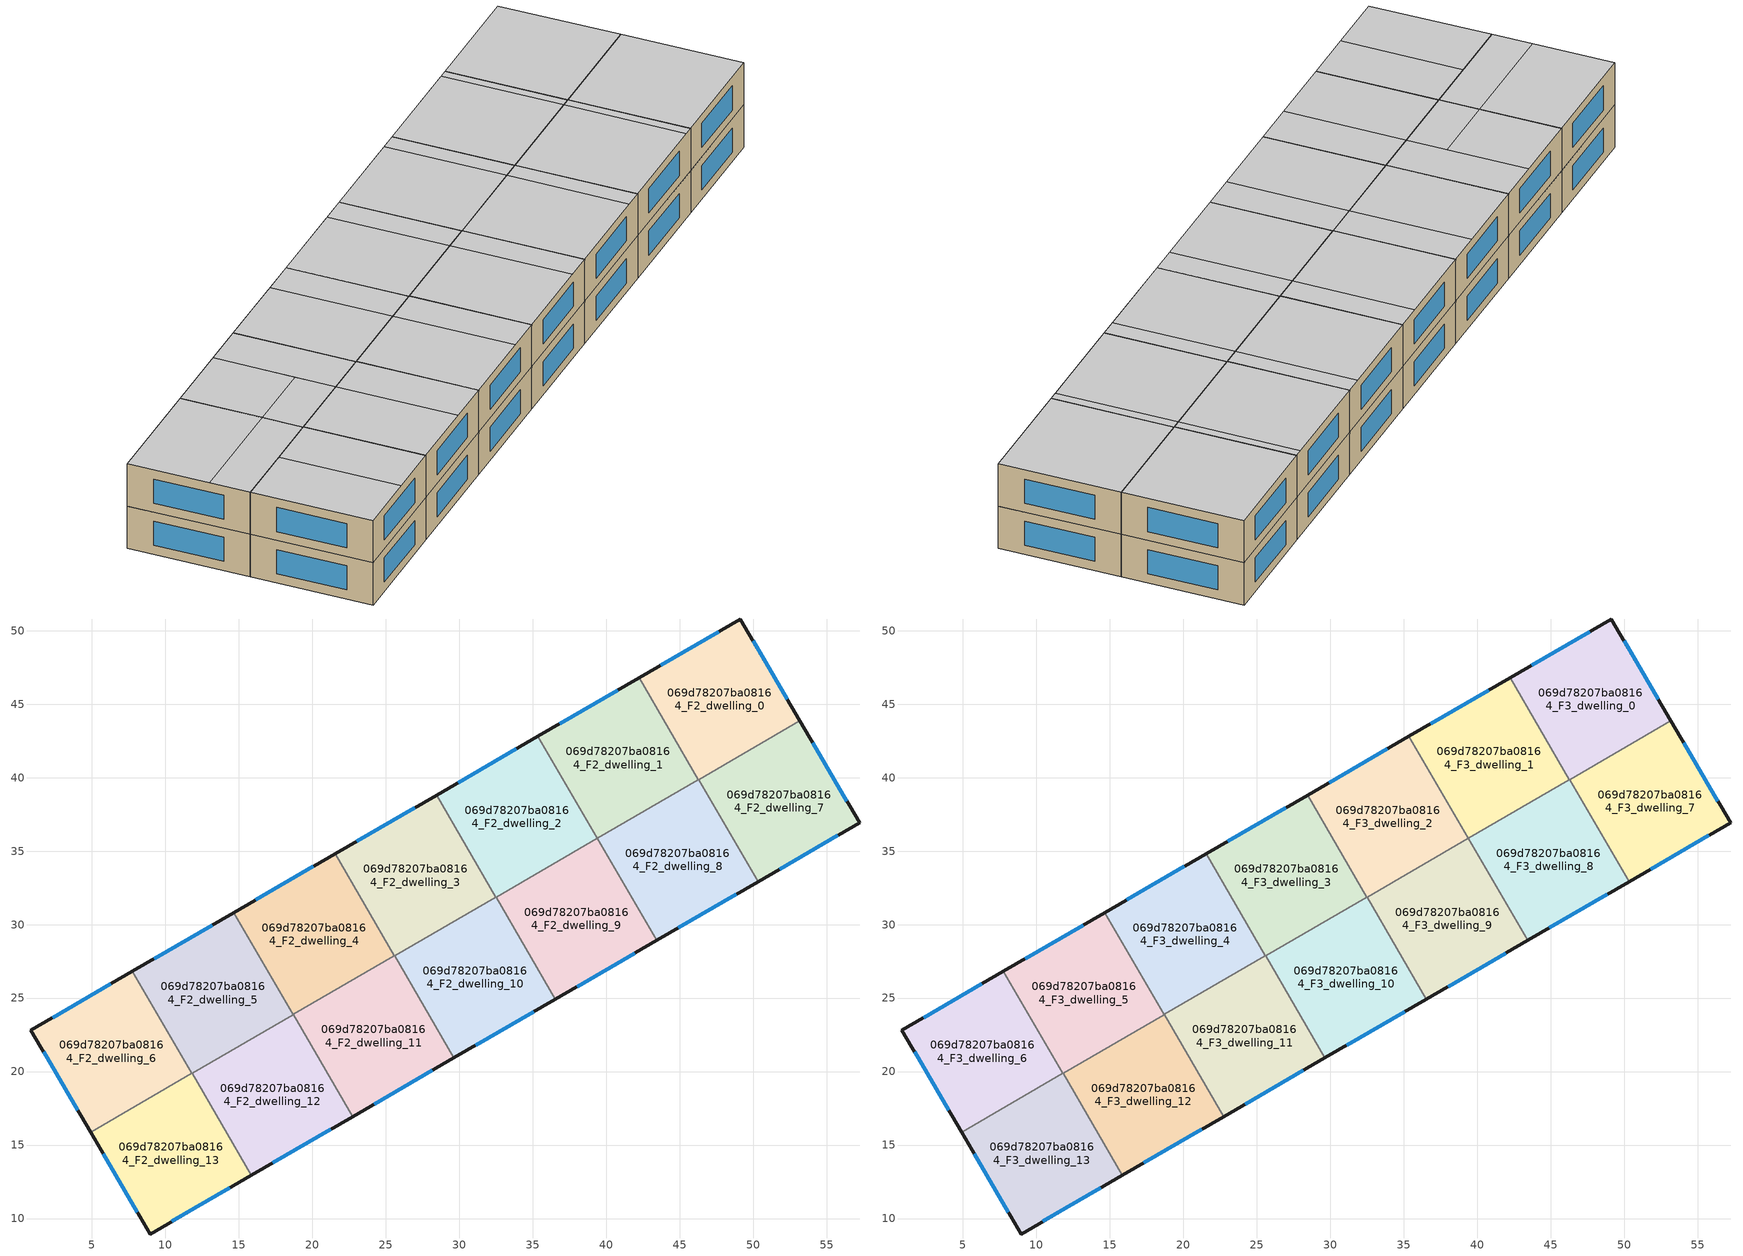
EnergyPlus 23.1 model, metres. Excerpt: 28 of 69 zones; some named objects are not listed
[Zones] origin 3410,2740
069d78207ba08164_F2_dwelling_0
 floor to 069d78207ba08164_F1_dwelling_0 (EU_floor_Construction): 49.13,50.79 53.18,43.86 46.27,39.85 42.25,46.8 z6
 wall outside (EU_wall_Construction): 53.18,43.86 49.13,50.79 42.25,46.8 z6:9
 wall to 069d78207ba08164_F2_dwelling_1 (EU_wall_Construction): 42.25,46.8 46.27,39.85 z6:9
 wall to 069d78207ba08164_F2_dwelling_7 (EU_wall_Construction): 46.3,39.87 53.18,43.86 z6:9
 wall to 069d78207ba08164_F2_dwelling_8 (EU_wall_Construction): 46.27,39.85 46.3,39.87 z6:9
 window (EU_Window_Construction): 47.65,49.94 43.72,47.66 / 52.31,45.34 50,49.31 z6.64:8.36
069d78207ba08164_F2_dwelling_1
 floor to 069d78207ba08164_F1_dwelling_1 (EU_floor_Construction): 42.25,46.8 46.27,39.85 39.38,35.86 35.35,42.81 z6
 wall outside (EU_wall_Construction): 42.25,46.8 35.35,42.81 z6:9
 wall to 069d78207ba08164_F2_dwelling_8 (EU_wall_Construction): 39.38,35.86 46.27,39.85 z6:9
 wall to 069d78207ba08164_F2_dwelling_2 (EU_wall_Construction): 35.35,42.81 39.38,35.86 z6:9
 window (EU_Window_Construction): 40.77,45.95 36.83,43.66 z6.64:8.36
069d78207ba08164_F2_dwelling_10
 floor to 069d78207ba08164_F1_dwelling_10 (EU_floor_Construction): 32.51,31.88 36.54,24.93 29.64,20.93 25.61,27.88 z6
 wall outside (EU_wall_Construction): 29.64,20.93 36.54,24.93 z6:9
 wall to 069d78207ba08164_F2_dwelling_9 (EU_wall_Construction): 36.54,24.93 32.51,31.88 z6:9
 wall to 069d78207ba08164_F2_dwelling_11 (EU_wall_Construction): 25.61,27.88 29.64,20.93 z6:9
 wall to 069d78207ba08164_F2_dwelling_3 (EU_wall_Construction): 32.48,31.86 25.61,27.88 z6:9
 wall to 069d78207ba08164_F2_dwelling_2 (EU_wall_Construction): 32.51,31.88 32.48,31.86 z6:9
 window (EU_Window_Construction): 31.12,21.79 35.06,24.07 z6.64:8.36
069d78207ba08164_F2_dwelling_11
 floor to 069d78207ba08164_F1_dwelling_11 (EU_floor_Construction): 25.61,27.88 29.64,20.93 22.75,16.93 18.72,23.88 z6
 wall outside (EU_wall_Construction): 22.75,16.93 29.64,20.93 z6:9
 wall to 069d78207ba08164_F2_dwelling_12 (EU_wall_Construction): 18.72,23.88 22.75,16.93 z6:9
 wall to 069d78207ba08164_F2_dwelling_4 (EU_wall_Construction): 25.59,27.87 18.72,23.88 z6:9
 wall to 069d78207ba08164_F2_dwelling_3 (EU_wall_Construction): 25.61,27.88 25.59,27.87 z6:9
 window (EU_Window_Construction): 24.22,17.79 28.16,20.08 z6.64:8.36
069d78207ba08164_F2_dwelling_12
 floor to 069d78207ba08164_F1_dwelling_12 (EU_floor_Construction): 18.72,23.88 22.75,16.93 15.85,12.94 11.82,19.89 z6
 wall outside (EU_wall_Construction): 15.85,12.94 22.75,16.93 z6:9
 wall to 069d78207ba08164_F2_dwelling_13 (EU_wall_Construction): 11.82,19.89 15.85,12.94 z6:9
 wall to 069d78207ba08164_F2_dwelling_5 (EU_wall_Construction): 18.69,23.87 11.82,19.89 z6:9
 wall to 069d78207ba08164_F2_dwelling_4 (EU_wall_Construction): 18.72,23.88 18.69,23.87 z6:9
 window (EU_Window_Construction): 17.33,13.79 21.27,16.08 z6.64:8.36
069d78207ba08164_F2_dwelling_13
 floor to 069d78207ba08164_F1_dwelling_13 (EU_floor_Construction): 11.82,19.89 15.85,12.94 8.97,8.95 4.91,15.89 z6
 wall outside (EU_wall_Construction): 4.91,15.89 8.97,8.95 15.85,12.94 z6:9
 wall to 069d78207ba08164_F2_dwelling_6 (EU_wall_Construction): 11.8,19.87 4.91,15.89 z6:9
 wall to 069d78207ba08164_F2_dwelling_5 (EU_wall_Construction): 11.82,19.89 11.8,19.87 z6:9
 window (EU_Window_Construction): 10.44,9.81 14.38,12.08 / 5.78,14.4 8.1,10.44 z6.64:8.36
069d78207ba08164_F2_dwelling_2
 floor to 069d78207ba08164_F1_dwelling_2 (EU_floor_Construction): 35.35,42.81 39.38,35.86 32.48,31.86 28.46,38.81 z6
 wall outside (EU_wall_Construction): 35.35,42.81 28.46,38.81 z6:9
 wall to 069d78207ba08164_F2_dwelling_3 (EU_wall_Construction): 28.46,38.81 32.48,31.86 z6:9
 wall to 069d78207ba08164_F2_dwelling_9 (EU_wall_Construction): 32.51,31.88 39.38,35.86 z6:9
 window (EU_Window_Construction): 33.87,41.95 29.93,39.67 z6.64:8.36
069d78207ba08164_F2_dwelling_3
 floor to 069d78207ba08164_F1_dwelling_3 (EU_floor_Construction): 28.46,38.81 32.48,31.86 25.59,27.87 21.56,34.82 z6
 wall outside (EU_wall_Construction): 28.46,38.81 21.56,34.82 z6:9
 wall to 069d78207ba08164_F2_dwelling_4 (EU_wall_Construction): 21.56,34.82 25.59,27.87 z6:9
 window (EU_Window_Construction): 26.98,37.96 23.04,35.67 z6.64:8.36
069d78207ba08164_F2_dwelling_4
 floor to 069d78207ba08164_F1_dwelling_4 (EU_floor_Construction): 21.56,34.82 25.59,27.87 18.69,23.87 14.66,30.82 z6
 wall outside (EU_wall_Construction): 21.56,34.82 14.66,30.82 z6:9
 wall to 069d78207ba08164_F2_dwelling_5 (EU_wall_Construction): 14.66,30.82 18.69,23.87 z6:9
 window (EU_Window_Construction): 20.08,33.96 16.14,31.67 z6.64:8.36
069d78207ba08164_F2_dwelling_5
 floor to 069d78207ba08164_F1_dwelling_5 (EU_floor_Construction): 14.66,30.82 18.69,23.87 11.8,19.87 7.77,26.82 z6
 wall outside (EU_wall_Construction): 14.66,30.82 7.77,26.82 z6:9
 wall to 069d78207ba08164_F2_dwelling_6 (EU_wall_Construction): 7.77,26.82 11.8,19.87 z6:9
 window (EU_Window_Construction): 13.19,29.96 9.25,27.68 z6.64:8.36
069d78207ba08164_F2_dwelling_6
 floor to 069d78207ba08164_F1_dwelling_6 (EU_floor_Construction): 7.77,26.82 11.8,19.87 4.91,15.89 0.86,22.82 z6
 wall outside (EU_wall_Construction): 7.77,26.82 0.86,22.82 4.91,15.89 z6:9
 window (EU_Window_Construction): 1.73,21.33 4.05,17.37 / 6.29,25.97 2.34,23.68 z6.64:8.36
069d78207ba08164_F2_dwelling_7
 floor to 069d78207ba08164_F1_dwelling_7 (EU_floor_Construction): 53.18,43.86 57.23,36.92 50.33,32.92 46.3,39.87 z6
 wall outside (EU_wall_Construction): 50.33,32.92 57.23,36.92 53.18,43.86 z6:9
 wall to 069d78207ba08164_F2_dwelling_8 (EU_wall_Construction): 46.3,39.87 50.33,32.92 z6:9
 window (EU_Window_Construction): 56.37,38.41 54.05,42.37 / 51.81,33.78 55.75,36.06 z6.64:8.36
069d78207ba08164_F2_dwelling_8
 floor to 069d78207ba08164_F1_dwelling_8 (EU_floor_Construction): 46.3,39.87 50.33,32.92 43.43,28.92 39.4,35.87 39.38,35.86 46.27,39.85 z6
 wall outside (EU_wall_Construction): 43.43,28.92 50.33,32.92 z6:9
 wall to 069d78207ba08164_F2_dwelling_9 (EU_wall_Construction): 39.38,35.86 39.4,35.87 43.43,28.92 z6:9
 window (EU_Window_Construction): 44.91,29.78 48.85,32.06 z6.64:8.36
069d78207ba08164_F2_dwelling_9
 floor to 069d78207ba08164_F1_dwelling_9 (EU_floor_Construction): 39.4,35.87 43.43,28.92 36.54,24.93 32.51,31.88 z6
 wall outside (EU_wall_Construction): 36.54,24.93 43.43,28.92 z6:9
 window (EU_Window_Construction): 38.01,25.78 41.95,28.07 z6.64:8.36
069d78207ba08164_F3_dwelling_0
 floor to 069d78207ba08164_F2_dwelling_0 (EU_floor_Construction): 49.13,50.79 53.18,43.86 46.27,39.85 42.25,46.8 z9
 wall outside (EU_wall_Construction): 53.18,43.86 49.13,50.79 42.25,46.8 z9:12
 wall to 069d78207ba08164_F3_dwelling_1 (EU_wall_Construction): 42.25,46.8 46.27,39.85 z9:12
 wall to 069d78207ba08164_F3_dwelling_7 (EU_wall_Construction): 46.3,39.87 53.18,43.86 z9:12
 wall to 069d78207ba08164_F3_dwelling_8 (EU_wall_Construction): 46.27,39.85 46.3,39.87 z9:12
 window (EU_Window_Construction): 47.65,49.94 43.72,47.66 / 52.31,45.34 50,49.31 z9.64:11.36
 ceiling to 069d78207ba08164_F4_dwelling_1 (EU_floor_Construction): 53.18,43.86 49.13,50.79 42.25,46.8 46.27,39.85 z12
069d78207ba08164_F3_dwelling_1
 floor to 069d78207ba08164_F2_dwelling_1 (EU_floor_Construction): 42.25,46.8 46.27,39.85 39.38,35.86 35.35,42.81 z9
 wall outside (EU_wall_Construction): 42.25,46.8 35.35,42.81 z9:12
 wall to 069d78207ba08164_F3_dwelling_8 (EU_wall_Construction): 39.38,35.86 46.27,39.85 z9:12
 wall to 069d78207ba08164_F3_dwelling_2 (EU_wall_Construction): 35.35,42.81 39.38,35.86 z9:12
 window (EU_Window_Construction): 40.77,45.95 36.83,43.66 z9.64:11.36
 ceiling to 069d78207ba08164_F4_dwelling_3 (EU_floor_Construction): 45.76,39.55 41.73,46.5 35.35,42.81 39.38,35.86 z12
 ceiling to 069d78207ba08164_F4_dwelling_1 (EU_floor_Construction): 46.27,39.85 42.25,46.8 41.73,46.5 45.76,39.55 z12
069d78207ba08164_F3_dwelling_10
 floor to 069d78207ba08164_F2_dwelling_10 (EU_floor_Construction): 32.51,31.88 36.54,24.93 29.64,20.93 25.61,27.88 z9
 wall outside (EU_wall_Construction): 29.64,20.93 36.54,24.93 z9:12
 wall to 069d78207ba08164_F3_dwelling_9 (EU_wall_Construction): 36.54,24.93 32.51,31.88 z9:12
 wall to 069d78207ba08164_F3_dwelling_11 (EU_wall_Construction): 25.61,27.88 29.64,20.93 z9:12
 wall to 069d78207ba08164_F3_dwelling_3 (EU_wall_Construction): 32.48,31.86 25.61,27.88 z9:12
 wall to 069d78207ba08164_F3_dwelling_2 (EU_wall_Construction): 32.51,31.88 32.48,31.86 z9:12
 window (EU_Window_Construction): 31.12,21.79 35.06,24.07 z9.64:11.36
 ceiling to 069d78207ba08164_F4_dwelling_6 (EU_floor_Construction): 34.93,24 30.9,30.95 25.61,27.88 29.64,20.93 z12
 ceiling to 069d78207ba08164_F4_dwelling_4 (EU_floor_Construction): 36.54,24.93 32.51,31.88 30.9,30.95 34.93,24 z12
069d78207ba08164_F3_dwelling_11
 floor to 069d78207ba08164_F2_dwelling_11 (EU_floor_Construction): 25.61,27.88 29.64,20.93 22.75,16.93 18.72,23.88 z9
 wall outside (EU_wall_Construction): 22.75,16.93 29.64,20.93 z9:12
 wall to 069d78207ba08164_F3_dwelling_12 (EU_wall_Construction): 18.72,23.88 22.75,16.93 z9:12
 wall to 069d78207ba08164_F3_dwelling_4 (EU_wall_Construction): 25.59,27.87 18.72,23.88 z9:12
 wall to 069d78207ba08164_F3_dwelling_3 (EU_wall_Construction): 25.61,27.88 25.59,27.87 z9:12
 window (EU_Window_Construction): 24.22,17.79 28.16,20.08 z9.64:11.36
 ceiling to 069d78207ba08164_F4_dwelling_8 (EU_floor_Construction): 27.51,19.69 23.48,26.64 18.72,23.88 22.75,16.94 z12
 ceiling to 069d78207ba08164_F4_dwelling_6 (EU_floor_Construction): 29.64,20.93 25.61,27.88 23.48,26.64 27.51,19.69 z12
069d78207ba08164_F3_dwelling_12
 floor to 069d78207ba08164_F2_dwelling_12 (EU_floor_Construction): 18.72,23.88 22.75,16.93 15.85,12.94 11.82,19.89 z9
 wall outside (EU_wall_Construction): 15.85,12.94 22.75,16.93 z9:12
 wall to 069d78207ba08164_F3_dwelling_13 (EU_wall_Construction): 11.82,19.89 15.85,12.94 z9:12
 wall to 069d78207ba08164_F3_dwelling_5 (EU_wall_Construction): 18.69,23.87 11.82,19.89 z9:12
 wall to 069d78207ba08164_F3_dwelling_4 (EU_wall_Construction): 18.72,23.88 18.69,23.87 z9:12
 window (EU_Window_Construction): 17.33,13.79 21.27,16.08 z9.64:11.36
 ceiling to 069d78207ba08164_F4_dwelling_8 (EU_floor_Construction): 22.75,16.94 18.72,23.88 16.05,22.34 20.08,15.39 z12
 ceiling adiabatic (EU_roof_Construction): 20.08,15.39 16.05,22.34 11.82,19.89 15.85,12.94 z12
069d78207ba08164_F3_dwelling_13
 floor to 069d78207ba08164_F2_dwelling_13 (EU_floor_Construction): 11.82,19.89 15.85,12.94 8.97,8.95 4.91,15.89 z9
 wall outside (EU_wall_Construction): 4.91,15.89 8.97,8.95 15.85,12.94 z9:12
 wall to 069d78207ba08164_F3_dwelling_6 (EU_wall_Construction): 11.8,19.87 4.91,15.89 z9:12
 wall to 069d78207ba08164_F3_dwelling_5 (EU_wall_Construction): 11.82,19.89 11.8,19.87 z9:12
 window (EU_Window_Construction): 10.44,9.81 14.38,12.08 / 5.78,14.4 8.1,10.44 z9.64:11.36
 ceiling to 069d78207ba08164_F4_dwelling_11 (EU_floor_Construction): 12.66,11.09 8.63,18.04 4.91,15.89 8.97,8.95 z12
 ceiling to 069d78207ba08164_F4_dwelling_10 (EU_floor_Construction): 15.85,12.94 11.82,19.89 8.63,18.04 12.66,11.09 z12
069d78207ba08164_F3_dwelling_2
 floor to 069d78207ba08164_F2_dwelling_2 (EU_floor_Construction): 35.35,42.81 39.38,35.86 32.48,31.86 28.46,38.81 z9
 wall outside (EU_wall_Construction): 35.35,42.81 28.46,38.81 z9:12
 wall to 069d78207ba08164_F3_dwelling_3 (EU_wall_Construction): 28.46,38.81 32.48,31.86 z9:12
 wall to 069d78207ba08164_F3_dwelling_9 (EU_wall_Construction): 32.51,31.88 39.38,35.86 z9:12
 window (EU_Window_Construction): 33.87,41.95 29.93,39.67 z9.64:11.36
 ceiling to 069d78207ba08164_F4_dwelling_5 (EU_floor_Construction): 38.33,35.25 34.3,42.2 28.46,38.81 32.48,31.86 z12
 ceiling to 069d78207ba08164_F4_dwelling_3 (EU_floor_Construction): 39.38,35.86 35.35,42.81 34.3,42.2 38.33,35.25 z12
069d78207ba08164_F3_dwelling_3
 floor to 069d78207ba08164_F2_dwelling_3 (EU_floor_Construction): 28.46,38.81 32.48,31.86 25.59,27.87 21.56,34.82 z9
 wall outside (EU_wall_Construction): 28.46,38.81 21.56,34.82 z9:12
 wall to 069d78207ba08164_F3_dwelling_4 (EU_wall_Construction): 21.56,34.82 25.59,27.87 z9:12
 window (EU_Window_Construction): 26.98,37.96 23.04,35.67 z9.64:11.36
 ceiling to 069d78207ba08164_F4_dwelling_7 (EU_floor_Construction): 30.9,30.95 26.88,37.9 21.56,34.81 25.59,27.87 z12
 ceiling to 069d78207ba08164_F4_dwelling_5 (EU_floor_Construction): 32.48,31.86 28.46,38.81 26.88,37.9 30.9,30.95 z12
069d78207ba08164_F3_dwelling_4
 floor to 069d78207ba08164_F2_dwelling_4 (EU_floor_Construction): 21.56,34.82 25.59,27.87 18.69,23.87 14.66,30.82 z9
 wall outside (EU_wall_Construction): 21.56,34.82 14.66,30.82 z9:12
 wall to 069d78207ba08164_F3_dwelling_5 (EU_wall_Construction): 14.66,30.82 18.69,23.87 z9:12
 window (EU_Window_Construction): 20.08,33.96 16.14,31.67 z9.64:11.36
 ceiling adiabatic (EU_roof_Construction): 23.48,26.64 19.45,33.59 14.66,30.82 18.69,23.87 z12
 ceiling to 069d78207ba08164_F4_dwelling_7 (EU_floor_Construction): 25.59,27.87 21.56,34.81 19.45,33.59 23.48,26.64 z12
069d78207ba08164_F3_dwelling_5
 floor to 069d78207ba08164_F2_dwelling_5 (EU_floor_Construction): 14.66,30.82 18.69,23.87 11.8,19.87 7.77,26.82 z9
 wall outside (EU_wall_Construction): 14.66,30.82 7.77,26.82 z9:12
 wall to 069d78207ba08164_F3_dwelling_6 (EU_wall_Construction): 7.77,26.82 11.8,19.87 z9:12
 window (EU_Window_Construction): 13.19,29.96 9.25,27.68 z9.64:11.36
 ceiling to 069d78207ba08164_F4_dwelling_12 (EU_floor_Construction): 14.71,24.66 12.03,29.29 7.77,26.82 10.45,22.2 z12
 ceiling adiabatic (EU_roof_Construction): 18.69,23.87 14.66,30.82 12.03,29.29 16.05,22.34 z12
 ceiling to 069d78207ba08164_F4_dwelling_11 (EU_floor_Construction): 16.05,22.34 14.71,24.66 10.45,22.2 11.8,19.87 z12
069d78207ba08164_F3_dwelling_6
 floor to 069d78207ba08164_F2_dwelling_6 (EU_floor_Construction): 7.77,26.82 11.8,19.87 4.91,15.89 0.86,22.82 z9
 wall outside (EU_wall_Construction): 7.77,26.82 0.86,22.82 4.91,15.89 z9:12
 window (EU_Window_Construction): 1.73,21.33 4.05,17.37 / 6.29,25.97 2.34,23.68 z9.64:11.36
 ceiling to 069d78207ba08164_F4_dwelling_12 (EU_floor_Construction): 10.45,22.2 7.77,26.82 0.86,22.82 3.56,18.2 z12
 ceiling to 069d78207ba08164_F4_dwelling_11 (EU_floor_Construction): 11.8,19.87 10.45,22.2 3.56,18.2 4.91,15.89 z12
069d78207ba08164_F3_dwelling_7
 floor to 069d78207ba08164_F2_dwelling_7 (EU_floor_Construction): 53.18,43.86 57.23,36.92 50.33,32.92 46.3,39.87 z9
 wall outside (EU_wall_Construction): 50.33,32.92 57.23,36.92 53.18,43.86 z9:12
 wall to 069d78207ba08164_F3_dwelling_8 (EU_wall_Construction): 46.3,39.87 50.33,32.92 z9:12
 window (EU_Window_Construction): 56.37,38.41 54.05,42.37 / 51.81,33.78 55.75,36.06 z9.64:11.36
 ceiling to 069d78207ba08164_F4_dwelling_0 (EU_floor_Construction): 57.23,36.92 53.19,43.84 46.31,39.86 50.33,32.92 z12
 ceiling to 069d78207ba08164_F4_dwelling_1 (EU_floor_Construction): 53.19,43.84 53.18,43.86 46.3,39.87 46.31,39.86 z12
069d78207ba08164_F3_dwelling_8
 floor to 069d78207ba08164_F2_dwelling_8 (EU_floor_Construction): 46.3,39.87 50.33,32.92 43.43,28.92 39.4,35.87 39.38,35.86 46.27,39.85 z9
 wall outside (EU_wall_Construction): 43.43,28.92 50.33,32.92 z9:12
 wall to 069d78207ba08164_F3_dwelling_9 (EU_wall_Construction): 39.38,35.86 39.4,35.87 43.43,28.92 z9:12
 window (EU_Window_Construction): 44.91,29.78 48.85,32.06 z9.64:11.36
 ceiling to 069d78207ba08164_F4_dwelling_2 (EU_floor_Construction): 49.78,32.6 45.76,39.55 39.4,35.87 43.43,28.92 z12
 ceiling adiabatic (EU_roof_Construction): 50.33,32.92 46.3,39.87 46.27,39.85 39.38,35.86 39.4,35.87 45.76,39.55 49.78,32.6 z12
069d78207ba08164_F3_dwelling_9
 floor to 069d78207ba08164_F2_dwelling_9 (EU_floor_Construction): 39.4,35.87 43.43,28.92 36.54,24.93 32.51,31.88 z9
 wall outside (EU_wall_Construction): 36.54,24.93 43.43,28.92 z9:12
 window (EU_Window_Construction): 38.01,25.78 41.95,28.07 z9.64:11.36
 ceiling to 069d78207ba08164_F4_dwelling_4 (EU_floor_Construction): 42.36,28.3 38.33,35.25 32.51,31.88 36.54,24.93 z12
 ceiling to 069d78207ba08164_F4_dwelling_2 (EU_floor_Construction): 43.43,28.92 39.4,35.87 38.33,35.25 42.36,28.3 z12
[Building]
EU S2 Campaign: North Axis=0; Terrain=City; Solar Distribution=FullExterior
[Site:Location]
Yerevan-Zvartnots.Intl.AP: Latitude=40.15; Longitude=44.383; Time Zone=4; Elevation=854
[SizingPeriod:WeatherFileDays]
AnnualSizingPeriod: Begin Month=1; Begin Day of Month=1; End Month=12; End Day of Month=31; Day of Week for Start Day=Monday; Use Weather File Daylight Saving Period=No; Use Weather File Rain and Snow Indicators=No
[MATERIAL]
EU_InternalMass_Material: Roughness=MediumRough; Thickness=0.1; Conductivity=1; Density=1800; Specific Heat=900; Thermal Absorptance=0.9; Solar Absorptance=0.7; Visible Absorptance=0.7
[MATERIAL:NOMASS] Roughness=MediumRough; Thermal Absorptance=0.9; Solar Absorptance=0.7; Visible Absorptance=0.7
Name | Thermal Resistance
EU_wall_NoMass | 1.05043
EU_roof_NoMass | 1.45357
EU_floor_NoMass | 0.478065
[WINDOWMATERIAL:SIMPLEGLAZINGSYSTEM]
EU_Window_SimpleGlazing: UFactor=2.5566; Solar Heat Gain Coefficient=0.75; Visible Transmittance=0.75
[CONSTRUCTION]
EU_wall_Construction: EU_wall_NoMass
EU_roof_Construction: EU_roof_NoMass
EU_floor_Construction: EU_floor_NoMass
EU_Window_Construction: EU_Window_SimpleGlazing
EU_InternalMass_Construction: EU_InternalMass_Material
[ZONE] Type=1; Multiplier=1; Ceiling Height=autocalculate; Floor Area=autocalculate; Part of Total Floor Area=Yes
Name | Volume
069d78207ba08164_F2_dwelling_0; 069d78207ba08164_F3_dwelling_0; 069d78207ba08164_F2_dwelling_6; 069d78207ba08164_F3_dwelling_6 | 192.01
069d78207ba08164_F2_dwelling_1; 069d78207ba08164_F3_dwelling_1 | 192.037
069d78207ba08164_F2_dwelling_10; 069d78207ba08164_F3_dwelling_10; 069d78207ba08164_F2_dwelling_11; 069d78207ba08164_F3_dwelling_11 | 192.049
069d78207ba08164_F2_dwelling_12; 069d78207ba08164_F3_dwelling_12 | 192.053
069d78207ba08164_F2_dwelling_13; 069d78207ba08164_F3_dwelling_13; 069d78207ba08164_F2_dwelling_7; 069d78207ba08164_F3_dwelling_7 | 192.031
069d78207ba08164_F2_dwelling_2; 069d78207ba08164_F3_dwelling_2; 069d78207ba08164_F2_dwelling_3; 069d78207ba08164_F3_dwelling_3 | 192.016
069d78207ba08164_F2_dwelling_4; 069d78207ba08164_F3_dwelling_4 | 192.011
069d78207ba08164_F2_dwelling_5; 069d78207ba08164_F3_dwelling_5; 069d78207ba08164_F2_dwelling_9; 069d78207ba08164_F3_dwelling_9 | 192.032
069d78207ba08164_F2_dwelling_8; 069d78207ba08164_F3_dwelling_8 | 192.06
[INTERNALMASS] Construction=EU_InternalMass_Construction
Name | Zone or ZoneList | Surface Area
069d78207ba08164_F2_dwelling_0_EU_InternalMass | 069d78207ba08164_F2_dwelling_0 | 64.0035
069d78207ba08164_F2_dwelling_1_EU_InternalMass | 069d78207ba08164_F2_dwelling_1 | 64.0122
069d78207ba08164_F2_dwelling_2_EU_InternalMass | 069d78207ba08164_F2_dwelling_2 | 64.0052
069d78207ba08164_F2_dwelling_3_EU_InternalMass | 069d78207ba08164_F2_dwelling_3 | 64.0052
069d78207ba08164_F2_dwelling_4_EU_InternalMass | 069d78207ba08164_F2_dwelling_4 | 64.0038
069d78207ba08164_F2_dwelling_5_EU_InternalMass | 069d78207ba08164_F2_dwelling_5 | 64.0107
069d78207ba08164_F2_dwelling_6_EU_InternalMass | 069d78207ba08164_F2_dwelling_6 | 64.0035
069d78207ba08164_F2_dwelling_7_EU_InternalMass | 069d78207ba08164_F2_dwelling_7 | 64.0104
069d78207ba08164_F2_dwelling_8_EU_InternalMass | 069d78207ba08164_F2_dwelling_8 | 64.0238
069d78207ba08164_F2_dwelling_9_EU_InternalMass | 069d78207ba08164_F2_dwelling_9 | 64.0107
069d78207ba08164_F2_dwelling_10_EU_InternalMass | 069d78207ba08164_F2_dwelling_10 | 64.0161
069d78207ba08164_F2_dwelling_11_EU_InternalMass | 069d78207ba08164_F2_dwelling_11 | 64.0161
069d78207ba08164_F2_dwelling_12_EU_InternalMass | 069d78207ba08164_F2_dwelling_12 | 64.0176
069d78207ba08164_F2_dwelling_13_EU_InternalMass | 069d78207ba08164_F2_dwelling_13 | 64.0104
069d78207ba08164_F3_dwelling_0_EU_InternalMass | 069d78207ba08164_F3_dwelling_0 | 64.0035
069d78207ba08164_F3_dwelling_1_EU_InternalMass | 069d78207ba08164_F3_dwelling_1 | 64.0122
069d78207ba08164_F3_dwelling_2_EU_InternalMass | 069d78207ba08164_F3_dwelling_2 | 64.0052
069d78207ba08164_F3_dwelling_3_EU_InternalMass | 069d78207ba08164_F3_dwelling_3 | 64.0052
069d78207ba08164_F3_dwelling_4_EU_InternalMass | 069d78207ba08164_F3_dwelling_4 | 64.0038
069d78207ba08164_F3_dwelling_5_EU_InternalMass | 069d78207ba08164_F3_dwelling_5 | 64.0107
069d78207ba08164_F3_dwelling_6_EU_InternalMass | 069d78207ba08164_F3_dwelling_6 | 64.0035
069d78207ba08164_F3_dwelling_7_EU_InternalMass | 069d78207ba08164_F3_dwelling_7 | 64.0104
069d78207ba08164_F3_dwelling_8_EU_InternalMass | 069d78207ba08164_F3_dwelling_8 | 64.0238
069d78207ba08164_F3_dwelling_9_EU_InternalMass | 069d78207ba08164_F3_dwelling_9 | 64.0107
069d78207ba08164_F3_dwelling_10_EU_InternalMass | 069d78207ba08164_F3_dwelling_10 | 64.0161
069d78207ba08164_F3_dwelling_11_EU_InternalMass | 069d78207ba08164_F3_dwelling_11 | 64.0161
069d78207ba08164_F3_dwelling_12_EU_InternalMass | 069d78207ba08164_F3_dwelling_12 | 64.0176
069d78207ba08164_F3_dwelling_13_EU_InternalMass | 069d78207ba08164_F3_dwelling_13 | 64.0104
[OTHEREQUIPMENT] Fuel Type=Electricity; Design Level Calculation Method=Watts/Area; Power per Zone Floor Area=1; Fraction Latent=0; Fraction Radiant=0; Fraction Lost=0; Carbon Dioxide Generation Rate=0; EndUse Subcategory=EU_Step8_InternalGains
Name | Zone or ZoneList or Space or SpaceList | Schedule
EU_Step8_InternalGain_069d78207ba08164_F2_dwelling_0_f000 | 069d78207ba08164_F2_dwelling_0 | EU_Step8_GainSchedule_069d78207ba08164_F2_dwelling_0_f000
EU_Step8_InternalGain_069d78207ba08164_F2_dwelling_1_f000 | 069d78207ba08164_F2_dwelling_1 | EU_Step8_GainSchedule_069d78207ba08164_F2_dwelling_1_f000
EU_Step8_InternalGain_069d78207ba08164_F2_dwelling_2_f000 | 069d78207ba08164_F2_dwelling_2 | EU_Step8_GainSchedule_069d78207ba08164_F2_dwelling_2_f000
EU_Step8_InternalGain_069d78207ba08164_F2_dwelling_3_f000 | 069d78207ba08164_F2_dwelling_3 | EU_Step8_GainSchedule_069d78207ba08164_F2_dwelling_3_f000
EU_Step8_InternalGain_069d78207ba08164_F2_dwelling_4_f000 | 069d78207ba08164_F2_dwelling_4 | EU_Step8_GainSchedule_069d78207ba08164_F2_dwelling_4_f000
EU_Step8_InternalGain_069d78207ba08164_F2_dwelling_5_f000 | 069d78207ba08164_F2_dwelling_5 | EU_Step8_GainSchedule_069d78207ba08164_F2_dwelling_5_f000
EU_Step8_InternalGain_069d78207ba08164_F2_dwelling_6_f000 | 069d78207ba08164_F2_dwelling_6 | EU_Step8_GainSchedule_069d78207ba08164_F2_dwelling_6_f000
EU_Step8_InternalGain_069d78207ba08164_F2_dwelling_7_f000 | 069d78207ba08164_F2_dwelling_7 | EU_Step8_GainSchedule_069d78207ba08164_F2_dwelling_7_f000
EU_Step8_InternalGain_069d78207ba08164_F2_dwelling_8_f000 | 069d78207ba08164_F2_dwelling_8 | EU_Step8_GainSchedule_069d78207ba08164_F2_dwelling_8_f000
EU_Step8_InternalGain_069d78207ba08164_F2_dwelling_9_f000 | 069d78207ba08164_F2_dwelling_9 | EU_Step8_GainSchedule_069d78207ba08164_F2_dwelling_9_f000
EU_Step8_InternalGain_069d78207ba08164_F2_dwelling_10_f000 | 069d78207ba08164_F2_dwelling_10 | EU_Step8_GainSchedule_069d78207ba08164_F2_dwelling_10_f000
EU_Step8_InternalGain_069d78207ba08164_F2_dwelling_11_f000 | 069d78207ba08164_F2_dwelling_11 | EU_Step8_GainSchedule_069d78207ba08164_F2_dwelling_11_f000
EU_Step8_InternalGain_069d78207ba08164_F2_dwelling_12_f000 | 069d78207ba08164_F2_dwelling_12 | EU_Step8_GainSchedule_069d78207ba08164_F2_dwelling_12_f000
EU_Step8_InternalGain_069d78207ba08164_F2_dwelling_13_f000 | 069d78207ba08164_F2_dwelling_13 | EU_Step8_GainSchedule_069d78207ba08164_F2_dwelling_13_f000
EU_Step8_InternalGain_069d78207ba08164_F3_dwelling_0_f000 | 069d78207ba08164_F3_dwelling_0 | EU_Step8_GainSchedule_069d78207ba08164_F3_dwelling_0_f000
EU_Step8_InternalGain_069d78207ba08164_F3_dwelling_1_f000 | 069d78207ba08164_F3_dwelling_1 | EU_Step8_GainSchedule_069d78207ba08164_F3_dwelling_1_f000
EU_Step8_InternalGain_069d78207ba08164_F3_dwelling_2_f000 | 069d78207ba08164_F3_dwelling_2 | EU_Step8_GainSchedule_069d78207ba08164_F3_dwelling_2_f000
EU_Step8_InternalGain_069d78207ba08164_F3_dwelling_3_f000 | 069d78207ba08164_F3_dwelling_3 | EU_Step8_GainSchedule_069d78207ba08164_F3_dwelling_3_f000
EU_Step8_InternalGain_069d78207ba08164_F3_dwelling_4_f000 | 069d78207ba08164_F3_dwelling_4 | EU_Step8_GainSchedule_069d78207ba08164_F3_dwelling_4_f000
EU_Step8_InternalGain_069d78207ba08164_F3_dwelling_5_f000 | 069d78207ba08164_F3_dwelling_5 | EU_Step8_GainSchedule_069d78207ba08164_F3_dwelling_5_f000
EU_Step8_InternalGain_069d78207ba08164_F3_dwelling_6_f000 | 069d78207ba08164_F3_dwelling_6 | EU_Step8_GainSchedule_069d78207ba08164_F3_dwelling_6_f000
EU_Step8_InternalGain_069d78207ba08164_F3_dwelling_7_f000 | 069d78207ba08164_F3_dwelling_7 | EU_Step8_GainSchedule_069d78207ba08164_F3_dwelling_7_f000
EU_Step8_InternalGain_069d78207ba08164_F3_dwelling_8_f000 | 069d78207ba08164_F3_dwelling_8 | EU_Step8_GainSchedule_069d78207ba08164_F3_dwelling_8_f000
EU_Step8_InternalGain_069d78207ba08164_F3_dwelling_9_f000 | 069d78207ba08164_F3_dwelling_9 | EU_Step8_GainSchedule_069d78207ba08164_F3_dwelling_9_f000
EU_Step8_InternalGain_069d78207ba08164_F3_dwelling_10_f000 | 069d78207ba08164_F3_dwelling_10 | EU_Step8_GainSchedule_069d78207ba08164_F3_dwelling_10_f000
EU_Step8_InternalGain_069d78207ba08164_F3_dwelling_11_f000 | 069d78207ba08164_F3_dwelling_11 | EU_Step8_GainSchedule_069d78207ba08164_F3_dwelling_11_f000
EU_Step8_InternalGain_069d78207ba08164_F3_dwelling_12_f000 | 069d78207ba08164_F3_dwelling_12 | EU_Step8_GainSchedule_069d78207ba08164_F3_dwelling_12_f000
EU_Step8_InternalGain_069d78207ba08164_F3_dwelling_13_f000 | 069d78207ba08164_F3_dwelling_13 | EU_Step8_GainSchedule_069d78207ba08164_F3_dwelling_13_f000
[ZONEVENTILATION:DESIGNFLOWRATE] Schedule=EU_AlwaysOn; Design Flow Rate Calculation Method=AirChanges/Hour; Air Changes per Hour=0.557805; Ventilation Type=Natural; Fan Pressure Rise=0; Fan Total Efficiency=1; Constant Term Coefficient=1; Temperature Term Coefficient=0; Velocity Term Coefficient=0; Velocity Squared Term Coefficient=0; Minimum Indoor Temperature=-100; Maximum Indoor Temperature=100; Delta Temperature=-100; Minimum Outdoor Temperature=-100; Maximum Outdoor Temperature=100; Maximum Wind Speed=40
Name | Zone or ZoneList or Space or SpaceList
EU_ConstantAir_069d78207ba08164_F2_dwelling_0 | 069d78207ba08164_F2_dwelling_0
EU_ConstantAir_069d78207ba08164_F2_dwelling_1 | 069d78207ba08164_F2_dwelling_1
EU_ConstantAir_069d78207ba08164_F2_dwelling_2 | 069d78207ba08164_F2_dwelling_2
EU_ConstantAir_069d78207ba08164_F2_dwelling_3 | 069d78207ba08164_F2_dwelling_3
EU_ConstantAir_069d78207ba08164_F2_dwelling_4 | 069d78207ba08164_F2_dwelling_4
EU_ConstantAir_069d78207ba08164_F2_dwelling_5 | 069d78207ba08164_F2_dwelling_5
EU_ConstantAir_069d78207ba08164_F2_dwelling_6 | 069d78207ba08164_F2_dwelling_6
EU_ConstantAir_069d78207ba08164_F2_dwelling_7 | 069d78207ba08164_F2_dwelling_7
EU_ConstantAir_069d78207ba08164_F2_dwelling_8 | 069d78207ba08164_F2_dwelling_8
EU_ConstantAir_069d78207ba08164_F2_dwelling_9 | 069d78207ba08164_F2_dwelling_9
EU_ConstantAir_069d78207ba08164_F2_dwelling_10 | 069d78207ba08164_F2_dwelling_10
EU_ConstantAir_069d78207ba08164_F2_dwelling_11 | 069d78207ba08164_F2_dwelling_11
EU_ConstantAir_069d78207ba08164_F2_dwelling_12 | 069d78207ba08164_F2_dwelling_12
EU_ConstantAir_069d78207ba08164_F2_dwelling_13 | 069d78207ba08164_F2_dwelling_13
EU_ConstantAir_069d78207ba08164_F3_dwelling_0 | 069d78207ba08164_F3_dwelling_0
EU_ConstantAir_069d78207ba08164_F3_dwelling_1 | 069d78207ba08164_F3_dwelling_1
EU_ConstantAir_069d78207ba08164_F3_dwelling_2 | 069d78207ba08164_F3_dwelling_2
EU_ConstantAir_069d78207ba08164_F3_dwelling_3 | 069d78207ba08164_F3_dwelling_3
EU_ConstantAir_069d78207ba08164_F3_dwelling_4 | 069d78207ba08164_F3_dwelling_4
EU_ConstantAir_069d78207ba08164_F3_dwelling_5 | 069d78207ba08164_F3_dwelling_5
EU_ConstantAir_069d78207ba08164_F3_dwelling_6 | 069d78207ba08164_F3_dwelling_6
EU_ConstantAir_069d78207ba08164_F3_dwelling_7 | 069d78207ba08164_F3_dwelling_7
EU_ConstantAir_069d78207ba08164_F3_dwelling_8 | 069d78207ba08164_F3_dwelling_8
EU_ConstantAir_069d78207ba08164_F3_dwelling_9 | 069d78207ba08164_F3_dwelling_9
EU_ConstantAir_069d78207ba08164_F3_dwelling_10 | 069d78207ba08164_F3_dwelling_10
EU_ConstantAir_069d78207ba08164_F3_dwelling_11 | 069d78207ba08164_F3_dwelling_11
EU_ConstantAir_069d78207ba08164_F3_dwelling_12 | 069d78207ba08164_F3_dwelling_12
EU_ConstantAir_069d78207ba08164_F3_dwelling_13 | 069d78207ba08164_F3_dwelling_13
[HVACTEMPLATE:ZONE:IDEALLOADSAIRSYSTEM] System Availability Schedule=EU_AlwaysOn; Maximum Heating Supply Air Temperature=50; Minimum Cooling Supply Air Temperature=13; Maximum Heating Supply Air Humidity Ratio=0.0156; Minimum Cooling Supply Air Humidity Ratio=0.0077; Heating Limit=NoLimit; Cooling Limit=NoLimit; Heating Availability Schedule=EU_AlwaysOn; Cooling Availability Schedule=EU_CoolingOff; Dehumidification Control Type=ConstantSensibleHeatRatio; Cooling Sensible Heat Ratio=0.7; Dehumidification Setpoint=60; Humidification Control Type=None; Humidification Setpoint=30; Outdoor Air Method=None; Outdoor Air Flow Rate per Person=0.00944; Outdoor Air Flow Rate per Zone Floor Area=0; Outdoor Air Flow Rate per Zone=0; Demand Controlled Ventilation Type=None; Outdoor Air Economizer Type=NoEconomizer; Heat Recovery Type=None; Sensible Heat Recovery Effectiveness=0.7; Latent Heat Recovery Effectiveness=0.65
Name | Template Thermostat
069d78207ba08164_F2_dwelling_0 | EU_HeatOnly_069d78207ba08164_F2_dwelling_0
069d78207ba08164_F2_dwelling_1 | EU_HeatOnly_069d78207ba08164_F2_dwelling_1
069d78207ba08164_F2_dwelling_2 | EU_HeatOnly_069d78207ba08164_F2_dwelling_2
069d78207ba08164_F2_dwelling_3 | EU_HeatOnly_069d78207ba08164_F2_dwelling_3
069d78207ba08164_F2_dwelling_4 | EU_HeatOnly_069d78207ba08164_F2_dwelling_4
069d78207ba08164_F2_dwelling_5 | EU_HeatOnly_069d78207ba08164_F2_dwelling_5
069d78207ba08164_F2_dwelling_6 | EU_HeatOnly_069d78207ba08164_F2_dwelling_6
069d78207ba08164_F2_dwelling_7 | EU_HeatOnly_069d78207ba08164_F2_dwelling_7
069d78207ba08164_F2_dwelling_8 | EU_HeatOnly_069d78207ba08164_F2_dwelling_8
069d78207ba08164_F2_dwelling_9 | EU_HeatOnly_069d78207ba08164_F2_dwelling_9
069d78207ba08164_F2_dwelling_10 | EU_HeatOnly_069d78207ba08164_F2_dwelling_10
069d78207ba08164_F2_dwelling_11 | EU_HeatOnly_069d78207ba08164_F2_dwelling_11
069d78207ba08164_F2_dwelling_12 | EU_HeatOnly_069d78207ba08164_F2_dwelling_12
069d78207ba08164_F2_dwelling_13 | EU_HeatOnly_069d78207ba08164_F2_dwelling_13
069d78207ba08164_F3_dwelling_0 | EU_HeatOnly_069d78207ba08164_F3_dwelling_0
069d78207ba08164_F3_dwelling_1 | EU_HeatOnly_069d78207ba08164_F3_dwelling_1
069d78207ba08164_F3_dwelling_2 | EU_HeatOnly_069d78207ba08164_F3_dwelling_2
069d78207ba08164_F3_dwelling_3 | EU_HeatOnly_069d78207ba08164_F3_dwelling_3
069d78207ba08164_F3_dwelling_4 | EU_HeatOnly_069d78207ba08164_F3_dwelling_4
069d78207ba08164_F3_dwelling_5 | EU_HeatOnly_069d78207ba08164_F3_dwelling_5
069d78207ba08164_F3_dwelling_6 | EU_HeatOnly_069d78207ba08164_F3_dwelling_6
069d78207ba08164_F3_dwelling_7 | EU_HeatOnly_069d78207ba08164_F3_dwelling_7
069d78207ba08164_F3_dwelling_8 | EU_HeatOnly_069d78207ba08164_F3_dwelling_8
069d78207ba08164_F3_dwelling_9 | EU_HeatOnly_069d78207ba08164_F3_dwelling_9
069d78207ba08164_F3_dwelling_10 | EU_HeatOnly_069d78207ba08164_F3_dwelling_10
069d78207ba08164_F3_dwelling_11 | EU_HeatOnly_069d78207ba08164_F3_dwelling_11
069d78207ba08164_F3_dwelling_12 | EU_HeatOnly_069d78207ba08164_F3_dwelling_12
069d78207ba08164_F3_dwelling_13 | EU_HeatOnly_069d78207ba08164_F3_dwelling_13
[SIZING:ZONE] Zone Cooling Design Supply Air Temperature Input Method=SupplyAirTemperature; Zone Cooling Design Supply Air Temperature=13; Zone Heating Design Supply Air Temperature Input Method=SupplyAirTemperature; Zone Heating Design Supply Air Temperature=50; Zone Cooling Design Supply Air Humidity Ratio=0.008; Zone Heating Design Supply Air Humidity Ratio=0.008; Cooling Design Air Flow Method=DesignDay; Cooling Design Air Flow Rate=0; Cooling Minimum Air Flow per Zone Floor Area=0.000762; Cooling Minimum Air Flow=0; Cooling Minimum Air Flow Fraction=0.2; Heating Design Air Flow Method=DesignDay; Heating Design Air Flow Rate=0; Heating Maximum Air Flow per Zone Floor Area=0.002032; Heating Maximum Air Flow=0.141576; Heating Maximum Air Flow Fraction=0.3; Account for Dedicated Outdoor Air System=No; Dedicated Outdoor Air System Control Strategy=NeutralSupplyAir; Dedicated Outdoor Air Low Setpoint Temperature for Design=autosize; Dedicated Outdoor Air High Setpoint Temperature for Design=autosize; Zone Load Sizing Method=Sensible Load Only No Latent Load; Zone Latent Cooling Design Supply Air Humidity Ratio Input Method=HumidityRatioDifference; Zone Cooling Design Supply Air Humidity Ratio Difference=0.005; Zone Latent Heating Design Supply Air Humidity Ratio Input Method=HumidityRatioDifference; Zone Humidification Design Supply Air Humidity Ratio Difference=0.005
069d78207ba08164_F2_dwelling_0; 069d78207ba08164_F2_dwelling_1; 069d78207ba08164_F2_dwelling_2; 069d78207ba08164_F2_dwelling_3; 069d78207ba08164_F2_dwelling_4; 069d78207ba08164_F2_dwelling_5; 069d78207ba08164_F2_dwelling_6; 069d78207ba08164_F2_dwelling_7; 069d78207ba08164_F2_dwelling_8; 069d78207ba08164_F2_dwelling_9; 069d78207ba08164_F2_dwelling_10; 069d78207ba08164_F2_dwelling_11; 069d78207ba08164_F2_dwelling_12; 069d78207ba08164_F2_dwelling_13; 069d78207ba08164_F3_dwelling_0; 069d78207ba08164_F3_dwelling_1; 069d78207ba08164_F3_dwelling_2; 069d78207ba08164_F3_dwelling_3; 069d78207ba08164_F3_dwelling_4; 069d78207ba08164_F3_dwelling_5; 069d78207ba08164_F3_dwelling_6; 069d78207ba08164_F3_dwelling_7; 069d78207ba08164_F3_dwelling_8; 069d78207ba08164_F3_dwelling_9; 069d78207ba08164_F3_dwelling_10; 069d78207ba08164_F3_dwelling_11; 069d78207ba08164_F3_dwelling_12; 069d78207ba08164_F3_dwelling_13
[SCHEDULE:CONSTANT]
Name | Hourly Value
EU_AlwaysOn | 1
EU_CoolingOff | 0
[SCHEDULE:FILE] Column Number=1; Rows to Skip at Top=0; Number of Hours of Data=8760; Column Separator=Comma; Interpolate to Timestep=No; Minutes per Item=60; Adjust Schedule for Daylight Savings=Yes
Name | File
EU_Step8_GainSchedule_069d78207ba08164_F2_dwelling_0_f000 | ../../schedules/069d78207ba08164/069d78207ba08164_F2_dwelling_0_f000_gain.csv
EU_Step8_GainSchedule_069d78207ba08164_F2_dwelling_1_f000 | ../../schedules/069d78207ba08164/069d78207ba08164_F2_dwelling_1_f000_gain.csv
EU_Step8_GainSchedule_069d78207ba08164_F2_dwelling_2_f000 | ../../schedules/069d78207ba08164/069d78207ba08164_F2_dwelling_2_f000_gain.csv
EU_Step8_GainSchedule_069d78207ba08164_F2_dwelling_3_f000 | ../../schedules/069d78207ba08164/069d78207ba08164_F2_dwelling_3_f000_gain.csv
EU_Step8_GainSchedule_069d78207ba08164_F2_dwelling_4_f000 | ../../schedules/069d78207ba08164/069d78207ba08164_F2_dwelling_4_f000_gain.csv
EU_Step8_GainSchedule_069d78207ba08164_F2_dwelling_5_f000 | ../../schedules/069d78207ba08164/069d78207ba08164_F2_dwelling_5_f000_gain.csv
EU_Step8_GainSchedule_069d78207ba08164_F2_dwelling_6_f000 | ../../schedules/069d78207ba08164/069d78207ba08164_F2_dwelling_6_f000_gain.csv
EU_Step8_GainSchedule_069d78207ba08164_F2_dwelling_7_f000 | ../../schedules/069d78207ba08164/069d78207ba08164_F2_dwelling_7_f000_gain.csv
EU_Step8_GainSchedule_069d78207ba08164_F2_dwelling_8_f000 | ../../schedules/069d78207ba08164/069d78207ba08164_F2_dwelling_8_f000_gain.csv
EU_Step8_GainSchedule_069d78207ba08164_F2_dwelling_9_f000 | ../../schedules/069d78207ba08164/069d78207ba08164_F2_dwelling_9_f000_gain.csv
EU_Step8_GainSchedule_069d78207ba08164_F2_dwelling_10_f000 | ../../schedules/069d78207ba08164/069d78207ba08164_F2_dwelling_10_f000_gain.csv
EU_Step8_GainSchedule_069d78207ba08164_F2_dwelling_11_f000 | ../../schedules/069d78207ba08164/069d78207ba08164_F2_dwelling_11_f000_gain.csv
EU_Step8_GainSchedule_069d78207ba08164_F2_dwelling_12_f000 | ../../schedules/069d78207ba08164/069d78207ba08164_F2_dwelling_12_f000_gain.csv
EU_Step8_GainSchedule_069d78207ba08164_F2_dwelling_13_f000 | ../../schedules/069d78207ba08164/069d78207ba08164_F2_dwelling_13_f000_gain.csv
EU_Step8_GainSchedule_069d78207ba08164_F3_dwelling_0_f000 | ../../schedules/069d78207ba08164/069d78207ba08164_F3_dwelling_0_f000_gain.csv
EU_Step8_GainSchedule_069d78207ba08164_F3_dwelling_1_f000 | ../../schedules/069d78207ba08164/069d78207ba08164_F3_dwelling_1_f000_gain.csv
EU_Step8_GainSchedule_069d78207ba08164_F3_dwelling_2_f000 | ../../schedules/069d78207ba08164/069d78207ba08164_F3_dwelling_2_f000_gain.csv
EU_Step8_GainSchedule_069d78207ba08164_F3_dwelling_3_f000 | ../../schedules/069d78207ba08164/069d78207ba08164_F3_dwelling_3_f000_gain.csv
EU_Step8_GainSchedule_069d78207ba08164_F3_dwelling_4_f000 | ../../schedules/069d78207ba08164/069d78207ba08164_F3_dwelling_4_f000_gain.csv
EU_Step8_GainSchedule_069d78207ba08164_F3_dwelling_5_f000 | ../../schedules/069d78207ba08164/069d78207ba08164_F3_dwelling_5_f000_gain.csv
EU_Step8_GainSchedule_069d78207ba08164_F3_dwelling_6_f000 | ../../schedules/069d78207ba08164/069d78207ba08164_F3_dwelling_6_f000_gain.csv
EU_Step8_GainSchedule_069d78207ba08164_F3_dwelling_7_f000 | ../../schedules/069d78207ba08164/069d78207ba08164_F3_dwelling_7_f000_gain.csv
EU_Step8_GainSchedule_069d78207ba08164_F3_dwelling_8_f000 | ../../schedules/069d78207ba08164/069d78207ba08164_F3_dwelling_8_f000_gain.csv
EU_Step8_GainSchedule_069d78207ba08164_F3_dwelling_9_f000 | ../../schedules/069d78207ba08164/069d78207ba08164_F3_dwelling_9_f000_gain.csv
EU_Step8_GainSchedule_069d78207ba08164_F3_dwelling_10_f000 | ../../schedules/069d78207ba08164/069d78207ba08164_F3_dwelling_10_f000_gain.csv
EU_Step8_GainSchedule_069d78207ba08164_F3_dwelling_11_f000 | ../../schedules/069d78207ba08164/069d78207ba08164_F3_dwelling_11_f000_gain.csv
EU_Step8_GainSchedule_069d78207ba08164_F3_dwelling_12_f000 | ../../schedules/069d78207ba08164/069d78207ba08164_F3_dwelling_12_f000_gain.csv
EU_Step8_GainSchedule_069d78207ba08164_F3_dwelling_13_f000 | ../../schedules/069d78207ba08164/069d78207ba08164_F3_dwelling_13_f000_gain.csv
